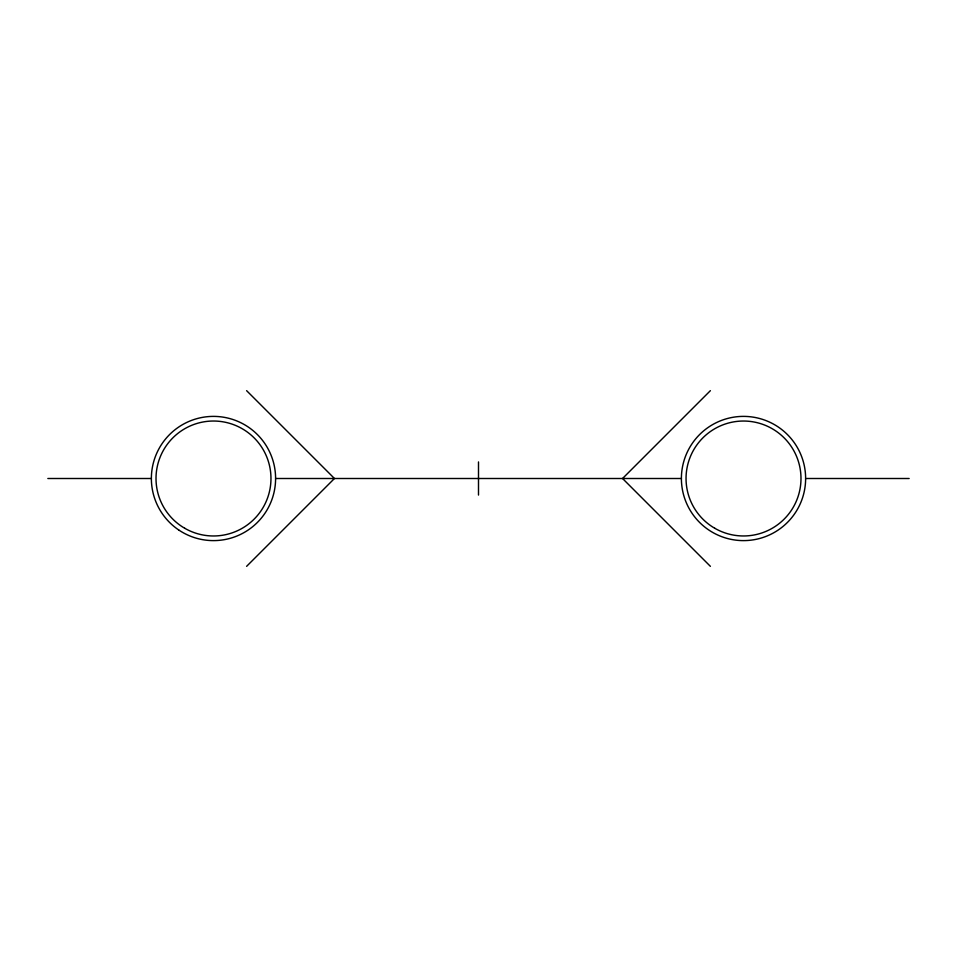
<?xml version="1.0" encoding="UTF-8"?>
<svg xmlns="http://www.w3.org/2000/svg" width="957" height="957" viewBox="0 0 957 957"><rect width="100%" height="100%" fill="white"/><g stroke="black" fill="none" stroke-linecap="round" stroke-linejoin="round"><path stroke-width="1.44" d="M246.607 566.341L334.448 478.5L246.607 390.659M710.393 390.659L622.552 478.5L710.393 566.341M47.85 478.5L151.373 478.5M275.592 478.5L681.408 478.5M805.627 478.5A62.109 62.109 0 0 1 712.463 532.295A62.109 62.109 0 0 1 712.463 424.705A62.109 62.109 0 0 1 805.627 478.5L909.15 478.5M478.5 461.932L478.5 495.068M178.672 529.939A62.109 62.109 0 0 0 275.437 482.926A62.109 62.109 0 0 0 186.34 422.635A62.109 62.109 0 0 0 178.672 529.939M714.783 528.276A57.48 57.48 0 0 0 800.985 478.5A57.48 57.48 0 0 0 714.783 428.724A57.48 57.48 0 0 0 714.783 528.276M184.749 528.276A57.48 57.48 0 0 0 270.963 478.5A57.48 57.48 0 0 0 184.749 428.724A57.48 57.48 0 0 0 184.749 528.276"/></g></svg>
